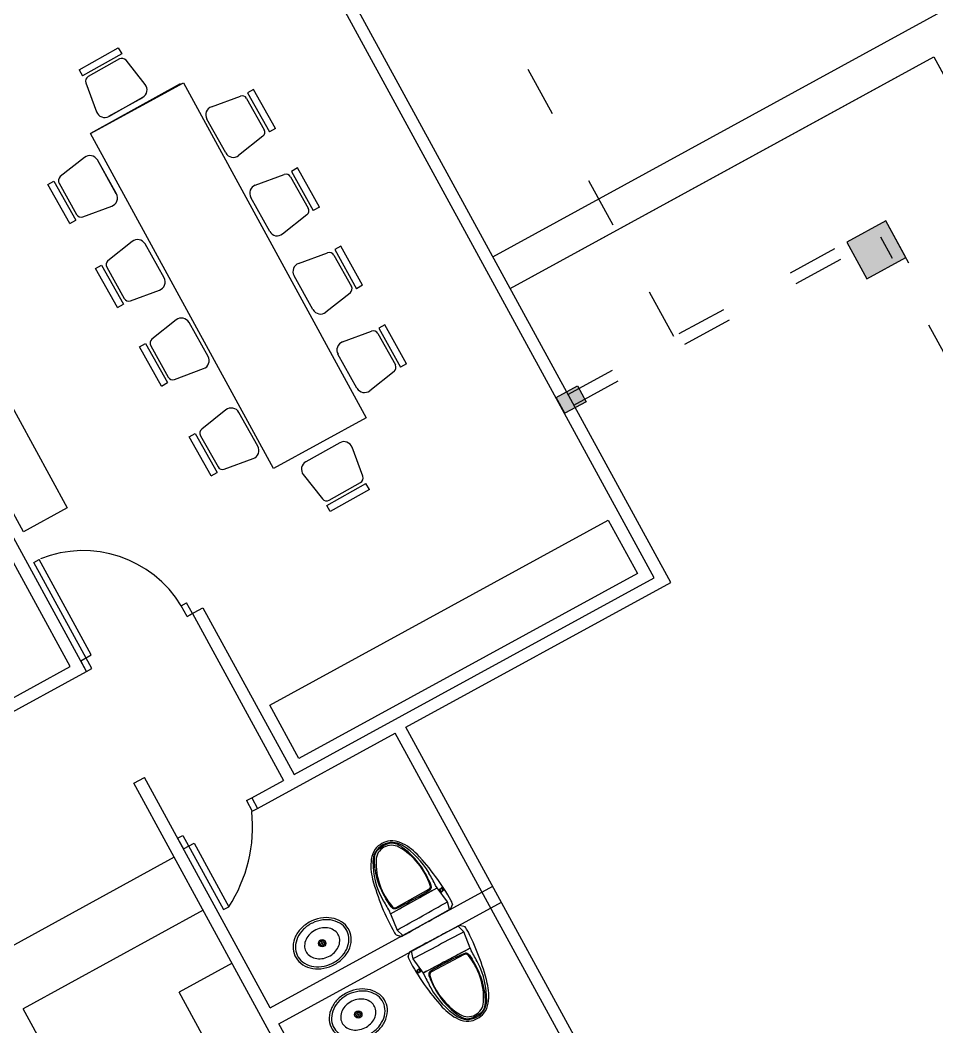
# Model space of a CAD drawing. Header units: millimetres. Extents: x 185 to 501, y 106 to 528.
# Drawn here: x 272.15 to 279.75, y 342.88 to 351.21 of the extents above; entities that cross this region are included whole.
import ezdxf

# ---------------------------------------------------------------- set-up
doc = ezdxf.new("R2010")
doc.units = ezdxf.units.MM
doc.linetypes.add('ACAD_ISO03W100', pattern=[30, 12, -18])
for name, color, linetype in [('aceras', 7, 'Continuous'), ('columnas', 170, 'Continuous'), ('MUEBLES', 33, 'Continuous'), ('puertas', 240, 'Continuous')]:
    doc.layers.add(name, color=color, linetype=linetype)

# ---------------------------------------------------------------- blocks, each defined once
blk = doc.blocks.new('Sink - Oval top')
for p, q in [((-1, 0), (1, 0)), ((0, 1), (0, -1))]:
    blk.add_line(p, q)
at = {"linetype": 'Continuous'}
for points in [[(-12.23, 0.39, 0.117634), (-11.46, -3.36, 0.104469), (-8.88, -6.8, 0.090016), (-5.08, -9.07, 0.08192), (-0.32, -10.02, 0.08192), (4.49, -9.38, 0.090016), (8.42, -7.36, 0.104469), (11.22, -4.09, 0.117634), (12.23, -0.39, 0.117634), (11.46, 3.36, 0.104469), (8.88, 6.8, 0.090016), (5.08, 9.07, 0.08192), (0.32, 10.02, 0.08192), (-4.49, 9.38, 0.090016), (-8.42, 7.36, 0.104469), (-11.22, 4.09, 0.117634)], [(-11.29, 0.16, 0.118622), (-10.52, -3.25, 0.104678), (-8.07, -6.36, 0.089562), (-4.54, -8.37, 0.081185), (-0.13, -9.15, 0.081185), (4.3, -8.49, 0.089562), (7.89, -6.58, 0.104678), (10.42, -3.55, 0.118622), (11.29, -0.16, 0.118622), (10.52, 3.25, 0.104678), (8.07, 6.36, 0.089562), (4.54, 8.37, 0.081185), (0.13, 9.15, 0.081185), (-4.3, 8.49, 0.089562), (-7.89, 6.58, 0.104678), (-10.42, 3.55, 0.118622)], [(-7.42, 0.08, 0.118283), (-6.91, -2.17, 0.104607), (-5.29, -4.21, 0.089718), (-2.97, -5.53, 0.081436), (-0.07, -6.04, 0.081436), (2.84, -5.59, 0.089718), (5.2, -4.33, 0.104607), (6.86, -2.32, 0.118283), (7.42, -0.08, 0.118283), (6.91, 2.17, 0.104607), (5.29, 4.21, 0.089718), (2.97, 5.53, 0.081436), (0.07, 6.04, 0.081436), (-2.84, 5.59, 0.089718), (-5.2, 4.33, 0.104607), (-6.86, 2.32, 0.118283)]]:
    blk.add_lwpolyline(points, format="xyb", close=True, dxfattribs=at)
for radius in [1.5, 1]:
    blk.add_circle((0, 0), radius)

msp = doc.modelspace()

# ---------------------------------------------------------------- hatches: boundary and pattern name
at = {"layer": 'columnas'}
h = msp.add_hatch(color=256, dxfattribs=at)
h.paths.add_polyline_path([(282.3643, 343.9859), (282.0414, 343.8095), (282.2078, 343.5048), (282.5308, 343.6813)])
h.paths.add_polyline_path([(279.323, 349.5528), (279, 349.3764), (279.1664, 349.0717), (279.4894, 349.2481)])
msp.add_hatch(color=256, dxfattribs=at).paths.add_polyline_path([(276.5933, 348.09), (276.7688, 348.1859), (276.8407, 348.0543), (276.6652, 347.9584)])

# ---------------------------------------------------------------- linework, layer by layer
at = {"layer": 'aceras'}
for p, q in [((277.5413, 346.5568), (274.2451, 352.5901)), ((277.4056, 346.5966), (274.1573, 352.5422)), ((276.2108, 348.9921), (278.8435, 350.4304)), ((272.5657, 345.8611), (271.1273, 348.4938)), ((272.7014, 345.8213), (271.2151, 348.5418)), ((274.4218, 344.9665), (277.4056, 346.5966)), ((275.3473, 345.3582), (277.5413, 346.5568)), ((269.6062, 344.2442), (272.5657, 345.8611)), ((269.6541, 344.1565), (272.7014, 345.8213)), ((274.1187, 344.687), (275.2596, 345.3103)), ((276.7698, 342.5459), (275.2596, 345.3103)), ((276.8576, 342.5938), (275.3473, 345.3582)), ((273.0931, 344.8958), (273.1808, 344.9437)), ((275.2506, 340.9467), (273.0931, 344.8958)), ((274.2236, 343.035), (273.1808, 344.9437)), ((274.0708, 344.7747), (274.3341, 344.9186)), ((274.2236, 343.035), (276.0665, 344.0418)), ((274.2955, 342.9034), (276.1384, 343.9102)), ((275.3383, 340.9947), (274.2955, 342.9034))]:
    msp.add_line(p, q, dxfattribs=at)
at = {"layer": 'aceras', "linetype": 'ACAD_ISO03W100'}
for p, q in [((273.557, 346.2888), (273.6667, 346.3487)), ((273.5789, 346.3007), (274.3341, 344.9186)), ((273.6667, 346.3487), (274.4218, 344.9665))]:
    msp.add_line(p, q, dxfattribs=at)
at = {"layer": 'aceras'}
for points in [[(276.067, 349.2553), (279.8405, 351.317), (283.6761, 344.2964)], [(276.2108, 348.9921), (279.7211, 350.9099), (283.2581, 344.4358)], [(278.8435, 350.4304), (279.7211, 350.9099), (280.2005, 350.0323)]]:
    msp.add_lwpolyline(points, dxfattribs=at)
for points, knots in [([(286.3092, 396.8426), (285.8518, 396.6749), (285.3921, 396.4847), (283.9743, 395.8172), (283.016, 395.2517), (281.6787, 394.2177), (281.267, 393.8609), (280.5116, 393.1292), (280.164, 392.7527), (279.1848, 391.5858), (278.64, 390.7788), (277.7209, 389.1733), (277.3466, 388.3732), (276.7191, 386.8034), (276.4672, 386.0325), (276.0527, 384.5283), (275.89, 383.7917), (275.5063, 381.634), (275.3901, 380.2709), (275.2874, 377.7412), (275.301, 376.5709), (275.3391, 374.4084), (275.3658, 373.4148), (275.3638, 371.9873), (275.3552, 371.5044), (275.3148, 370.5646), (275.2828, 370.0969), (275.1935, 369.1733), (275.1363, 368.7189), (274.9197, 367.3465), (274.7147, 366.4816), (274.2363, 365.027), (273.9612, 364.4434), (273.623, 363.8913), (273.5368, 363.7678), (273.3667, 363.5479), (273.2872, 363.4603), (273.1563, 363.3328), (273.0852, 363.2704), (272.8965, 363.1242), (272.7803, 363.0423), (272.3556, 362.775), (271.9677, 362.5692), (270.9927, 362.1334), (270.4043, 361.9058), (269.0643, 361.4319), (268.3133, 361.1867), (266.6849, 360.657), (265.8073, 360.3716), (264.3281, 359.848), (263.7577, 359.6368), (262.6248, 359.1839), (262.0686, 358.9467), (260.9672, 358.4391), (260.4188, 358.168), (258.7854, 357.2965), (257.7116, 356.6378), (255.9005, 355.3281), (255.1463, 354.7176), (253.9747, 353.6408), (253.544, 353.2131), (252.729, 352.3457), (252.3429, 351.9047), (250.8393, 350.0787), (249.886, 348.6586), (248.5531, 346.4071), (248.0962, 345.5641), (247.1928, 343.8033), (246.755, 342.8882), (245.9214, 341.0546), (245.5297, 340.1417), (244.9703, 338.7766), (244.7876, 338.3198), (244.6094, 337.8647)], [10.033261, 10.033261, 10.033261, 10.033261, 10.835563, 10.835563, 12.506733, 12.506733, 13.262556, 13.262556, 14.018379, 14.018379, 15.569042, 15.569042, 17.119706, 17.119706, 18.67037, 18.67037, 20.221034, 20.221034, 23.322362, 23.322362, 26.42369, 26.42369, 29.525018, 29.525018, 31.235354, 31.235354, 32.94569, 32.94569, 34.656027, 34.656027, 38.285993, 38.285993, 41.91596, 41.91596, 43.233357, 43.233357, 44.742352, 44.742352, 45.96899, 45.96899, 47.195628, 47.195628, 49.648903, 49.648903, 52.102179, 52.102179, 54.555454, 54.555454, 57.00873, 57.00873, 58.473031, 58.473031, 59.841351, 59.841351, 61.209671, 61.209671, 63.946311, 63.946311, 65.974769, 65.974769, 67.242169, 67.242169, 68.50957, 68.50957, 72.436581, 72.436581, 74.809675, 74.809675, 77.494204, 77.494204, 80.178734, 80.178734, 81.535383, 81.535383, 81.535383, 81.535383]), ([(286.3436, 396.7487), (286.1707, 396.6853), (285.9976, 396.6187), (284.7483, 396.114), (283.6616, 395.5467), (282.3087, 394.5827), (282.0088, 394.3516), (281.4442, 393.878), (281.1807, 393.6393), (280.6846, 393.1562), (280.4493, 392.9097), (279.7802, 392.1607), (279.3829, 391.6487), (278.3551, 390.1603), (277.8299, 389.1772), (276.9781, 387.2489), (276.6513, 386.3021), (276.1338, 384.4655), (275.9422, 383.5699), (275.6579, 381.8309), (275.5656, 380.9903), (275.4057, 378.829), (275.3958, 377.572), (275.4184, 375.2498), (275.4508, 374.1835), (275.4668, 372.6487), (275.466, 372.1245), (275.4453, 371.2318), (275.4295, 370.8557), (275.3816, 370.0983), (275.3497, 369.7214), (275.2293, 368.608), (275.1159, 367.8884), (274.8098, 366.4656), (274.6073, 365.7792), (274.1663, 364.6343), (273.9282, 364.1786), (273.6315, 363.7278), (273.5518, 363.6205), (273.4262, 363.4672), (273.3771, 363.4125), (273.2945, 363.3271), (273.261, 363.2948), (273.1778, 363.22), (273.1303, 363.1797), (272.9658, 363.0501), (272.8269, 362.9518), (272.2863, 362.6174), (271.7605, 362.3515), (270.4137, 361.7962), (269.5964, 361.5071), (267.7457, 360.8931), (266.7129, 360.5677), (265.0106, 359.9864), (264.3968, 359.7687), (263.1697, 359.2995), (262.5541, 359.048), (261.3346, 358.5047), (260.7274, 358.2124), (258.9196, 357.2655), (257.7322, 356.5405), (255.9915, 355.2635), (255.4076, 354.7955), (254.4836, 353.9793), (254.1339, 353.6509), (253.4665, 352.987), (253.1463, 352.6495), (252.2236, 351.6251), (251.659, 350.9264), (249.8273, 348.4564), (248.7797, 346.6568), (247.4149, 344.0257), (246.9906, 343.1501), (246.1816, 341.3953), (245.8006, 340.5212), (245.1836, 339.0397), (244.9379, 338.4297), (244.7003, 337.8226)], [10.033261, 10.033261, 10.033261, 10.033261, 10.33827, 10.33827, 12.231074, 12.231074, 12.778099, 12.778099, 13.280229, 13.280229, 13.782359, 13.782359, 14.786619, 14.786619, 16.683705, 16.683705, 18.580792, 18.580792, 20.477879, 20.477879, 22.374966, 22.374966, 25.563352, 25.563352, 28.751738, 28.751738, 30.527989, 30.527989, 31.906589, 31.906589, 33.28519, 33.28519, 36.04239, 36.04239, 39.180498, 39.180498, 42.318605, 42.318605, 43.552459, 43.552459, 44.433124, 44.433124, 45.150922, 45.150922, 45.868719, 45.868719, 47.304315, 47.304315, 50.333615, 50.333615, 53.362916, 53.362916, 56.392217, 56.392217, 58.005405, 58.005405, 59.522146, 59.522146, 61.038887, 61.038887, 64.072368, 64.072368, 65.650369, 65.650369, 66.642276, 66.642276, 67.634182, 67.634182, 69.617996, 69.617996, 74.589438, 74.589438, 77.159454, 77.159454, 79.72947, 79.72947, 81.541021, 81.541021, 81.541021, 81.541021]), ([(283.3635, 383.0045), (283.2533, 382.5725), (283.1621, 382.1413), (282.9364, 380.8487), (282.8499, 379.9884), (282.7089, 377.4021), (282.7728, 375.6707), (282.8192, 372.8689), (282.8245, 371.8223), (282.6411, 367.4333), (282.0221, 363.928), (280.1894, 360.2901), (279.697, 359.5157), (278.6676, 358.274), (278.157, 357.7799), (277.0338, 356.9011), (276.4236, 356.5137), (274.4812, 355.4652), (273.0375, 354.9184), (270.3667, 354.0117), (269.1598, 353.6367), (266.8302, 352.8408), (265.707, 352.4204), (263.5644, 351.433), (262.5417, 350.8716), (260.7145, 349.6466), (259.8988, 348.996), (258.402, 347.5472), (257.7192, 346.7527), (255.8306, 344.2247), (254.7846, 342.3466), (251.8081, 336.2626), (250.3221, 331.947), (248.4563, 326.4538), (248.0706, 325.3023), (247.4321, 323.2532), (247.1705, 322.3582), (246.6889, 320.5584), (246.4659, 319.6543), (246.2355, 318.6885), (246.2212, 318.628), (246.2068, 318.5676)], [18.9703, 18.9703, 18.9703, 18.9703, 20.279147, 20.279147, 22.89684, 22.89684, 28.132227, 28.132227, 31.195449, 31.195449, 40.755006, 40.755006, 43.61348, 43.61348, 45.909207, 45.909207, 48.204933, 48.204933, 52.796386, 52.796386, 56.401982, 56.401982, 59.841435, 59.841435, 63.280888, 63.280888, 66.408552, 66.408552, 69.536216, 69.536216, 75.791544, 75.791544, 89.560947, 89.560947, 93.197225, 93.197225, 95.986499, 95.986499, 98.775772, 98.775772, 98.962067, 98.962067, 98.962067, 98.962067]), ([(283.5089, 382.9674), (282.4962, 378.9986), (283.7765, 370.6746), (280.3953, 355.6164), (267.4746, 353.6592), (258.4792, 348.4019), (253.1013, 339.4563), (249.9212, 330.3395), (247.438, 322.968), (246.6475, 319.7741), (246.3527, 318.5329)], [18.9703, 18.9703, 18.9703, 18.9703, 31.107742, 44.730223, 58.844332, 65.980372, 75.668236, 89.091585, 95.135787, 98.962067, 98.962067, 98.962067, 98.962067])]:
    msp.add_open_spline(points, degree=3, knots=knots, dxfattribs=at)
at = {"layer": 'columnas', "color": 32, "linetype": 'ACAD_ISO03W100', "ltscale": 0.035}
msp.add_line((277.5678, 348.5939), (274.6432, 353.9471), dxfattribs=at)
at = {"layer": 'columnas', "color": 0, "linetype": 'ACAD_ISO03W100', "ltscale": 0.035}
for p, q in [((276.6902, 348.1145), (279.323, 349.5528)), ((282.5353, 343.6731), (279.323, 349.5528)), ((276.7382, 348.0267), (279.2831, 349.4171)), ((282.3995, 343.7129), (279.2831, 349.4171))]:
    msp.add_line(p, q, dxfattribs=at)
at = {"layer": 'columnas'}
for points in [[(279.323, 349.5528), (279, 349.3764), (279.1664, 349.0717), (279.4894, 349.2481)], [(276.5933, 348.09), (276.7688, 348.1859), (276.8407, 348.0543), (276.6652, 347.9584)]]:
    msp.add_lwpolyline(points, close=True, dxfattribs=at)
at = {"layer": 'MUEBLES'}
for p, q in [((272.6412, 350.8036), (272.965, 350.9857)), ((272.965, 350.9857), (272.993, 350.9359)), ((272.993, 350.9359), (272.6692, 350.7538)), ((272.9746, 350.8927), (272.7156, 350.7471)), ((272.6412, 350.8036), (272.6692, 350.7538)), ((273.1883, 350.6816), (273.0292, 350.882)), ((272.6964, 350.6949), (272.7849, 350.4549)), ((273.4782, 350.6878), (272.7356, 350.2742)), ((274.085, 350.6401), (274.0351, 350.6122)), ((274.2663, 350.3158), (274.085, 350.6401)), ((272.8868, 350.4176), (273.1675, 350.5746)), ((272.887, 350.4173), (273.1673, 350.5749)), ((273.7359, 350.4972), (273.9762, 350.5851)), ((274.0283, 350.5658), (274.1733, 350.3065)), ((274.0351, 350.6122), (274.2164, 350.2879)), ((273.855, 350.1145), (273.6981, 350.3953)), ((274.2663, 350.3158), (274.2164, 350.2879)), ((274.1624, 350.2519), (273.9617, 350.0933)), ((272.6848, 350.0772), (272.4845, 349.9181)), ((272.6848, 350.0772), (272.4845, 349.9181)), ((272.9492, 349.7759), (272.7915, 350.0563)), ((272.9492, 349.7759), (272.7915, 350.0563)), ((272.9485, 349.7755), (272.7915, 350.0563)), ((272.9488, 349.7757), (272.7919, 350.0565)), ((274.4493, 349.9899), (274.3994, 349.962)), ((274.6305, 349.6656), (274.4493, 349.9899)), ((274.1002, 349.847), (274.3405, 349.9349)), ((274.3926, 349.9156), (274.5375, 349.6563)), ((274.3994, 349.962), (274.5806, 349.6378)), ((272.3808, 349.8539), (272.4306, 349.8819)), ((272.5628, 349.5301), (272.3808, 349.8539)), ((272.5628, 349.5301), (272.3808, 349.8539)), ((272.4306, 349.8819), (272.6127, 349.5581)), ((272.4306, 349.8819), (272.6127, 349.5581)), ((272.4738, 349.8635), (272.6193, 349.6046)), ((272.4738, 349.8635), (272.6193, 349.6046)), ((274.2193, 349.4643), (274.0623, 349.7451)), ((272.6715, 349.5853), (272.9116, 349.6738)), ((272.6715, 349.5853), (272.9116, 349.6738)), ((274.6305, 349.6656), (274.5806, 349.6378)), ((272.5628, 349.5301), (272.6127, 349.5581)), ((272.5628, 349.5301), (272.6127, 349.5581)), ((274.5267, 349.6017), (274.3259, 349.4431)), ((273.0799, 349.3814), (272.8795, 349.2222)), ((273.3443, 349.08), (273.1866, 349.3604)), ((273.3439, 349.0798), (273.187, 349.3606)), ((274.8078, 349.3424), (274.7579, 349.3146)), ((274.7579, 349.3146), (274.9392, 348.9903)), ((274.9891, 349.0182), (274.8078, 349.3424)), ((274.4587, 349.1996), (274.699, 349.2875)), ((274.7511, 349.2681), (274.8961, 349.0088)), ((272.7759, 349.1581), (272.8257, 349.1861)), ((272.9579, 348.8343), (272.7759, 349.1581)), ((272.8257, 349.1861), (273.0077, 348.8623)), ((272.8688, 349.1677), (273.0144, 348.9087)), ((274.5778, 348.8168), (274.4209, 349.0976)), ((273.0666, 348.8895), (273.3067, 348.978)), ((274.9891, 349.0182), (274.9392, 348.9903)), ((274.8852, 348.9543), (274.6845, 348.7957)), ((272.9579, 348.8343), (273.0077, 348.8623)), ((273.4445, 348.7314), (273.2441, 348.5722)), ((273.7089, 348.43), (273.5512, 348.7104)), ((273.7082, 348.4296), (273.5512, 348.7104)), ((274.823, 348.5494), (275.0633, 348.6373)), ((275.1721, 348.6922), (275.1222, 348.6644)), ((275.1222, 348.6644), (275.3034, 348.3401)), ((275.3533, 348.368), (275.1721, 348.6922)), ((275.1154, 348.6179), (275.2603, 348.3586)), ((273.1405, 348.5081), (273.1903, 348.5361)), ((273.3225, 348.1843), (273.1405, 348.5081)), ((273.1903, 348.5361), (273.3723, 348.2123)), ((273.2334, 348.5177), (273.379, 348.2587)), ((274.9421, 348.1667), (274.7851, 348.4474)), ((273.4312, 348.2395), (273.6713, 348.328)), ((275.2495, 348.3041), (275.0487, 348.1455)), ((275.3533, 348.368), (275.3034, 348.3401)), ((273.3225, 348.1843), (273.3723, 348.2123)), ((273.8568, 347.9867), (273.6564, 347.8276)), ((274.1211, 347.6854), (273.9635, 347.9658)), ((274.1207, 347.6852), (273.9638, 347.966)), ((273.5527, 347.7634), (273.6025, 347.7914)), ((273.7347, 347.4396), (273.5527, 347.7634)), ((273.6025, 347.7914), (273.7846, 347.4676)), ((273.6457, 347.773), (273.7912, 347.5141)), ((274.7993, 347.7143), (274.5186, 347.5573)), ((274.7991, 347.7146), (274.5187, 347.557)), ((274.9897, 347.437), (274.9012, 347.6771)), ((273.8434, 347.4949), (274.0835, 347.5834)), ((273.7347, 347.4396), (273.7846, 347.4676)), ((274.4978, 347.4503), (274.6569, 347.2499)), ((274.7115, 347.2392), (274.9705, 347.3848)), ((274.6931, 347.1961), (275.0169, 347.3781)), ((275.0449, 347.3283), (274.7211, 347.1462)), ((275.0449, 347.3283), (275.0169, 347.3781)), ((274.7211, 347.1462), (274.6931, 347.1961)), ((273.4287, 344.2815), (271.4103, 343.1788)), ((275.606, 344.0296, -0.0429), (275.5942, 344.0486, -0.2193)), ((275.2211, 343.8144, -0.0429), (275.606, 344.0296, -0.0429)), ((275.2676, 343.8665, -0.1878), (275.5373, 344.0173, -0.1878)), ((275.5431, 344.0111, -0.2068), (275.5373, 344.0173, -0.1878)), ((275.549, 344.047, -0.1878), (275.5581, 344.0415, -0.2084)), ((275.606, 344.0296, -0.0114), (275.606, 344.0296, -0.0429)), ((275.6928, 343.9132, -0.0051), (275.606, 344.0296, -0.0114)), ((275.4136, 343.922), (275.4136, 343.922, -0.0429)), ((275.6928, 343.9132, -0.0051), (275.6928, 343.9132, -0.0429)), ((275.7075, 343.8482, -0.0114), (275.6928, 343.9132, -0.0051)), ((275.7326, 343.8942, -0.2634), (275.7185, 343.8543, -0.0429)), ((273.6684, 343.8427), (272.1765, 343.0276)), ((275.2211, 343.8144, -0.0429), (275.2112, 343.8344, -0.2193)), ((275.2211, 343.8144, -0.0114), (275.2211, 343.8144, -0.0429)), ((275.2211, 343.8144, -0.0114), (275.2749, 343.6795, -0.0051)), ((275.2361, 343.872, -0.1878), (275.2361, 343.8614, -0.2084)), ((275.261, 343.8553, -0.2069), (275.2676, 343.8665, -0.1878)), ((275.3116, 343.6268, -0.0429), (275.7185, 343.8543, -0.0429)), ((275.7185, 343.8543, -0.0429), (275.7075, 343.8482, -0.0114)), ((275.7929, 343.7182, -0.0429), (275.3811, 343.4996, -0.0429)), ((275.515, 343.7406, -0.0429), (275.515, 343.7406)), ((275.7817, 343.7123, -0.0114), (275.7929, 343.7182, -0.0429)), ((275.8381, 343.7046, -0.2744), (275.7929, 343.7182, -0.0429)), ((275.266, 343.6394, -0.2744), (275.3116, 343.6268, -0.0429)), ((275.2749, 343.6795, -0.0051), (275.2749, 343.6795, -0.0429)), ((275.2749, 343.6795, -0.0051), (275.3226, 343.6329, -0.0114)), ((275.3226, 343.6329, -0.0114), (275.3116, 343.6268, -0.0429)), ((275.8284, 343.6647, -0.0051), (275.7817, 343.7123, -0.0114)), ((275.8284, 343.6647, -0.0051), (275.8284, 343.6647, -0.0429)), ((275.8792, 343.5287, -0.0114), (275.8284, 343.6647, -0.0051)), ((275.587, 343.6089, -0.0429), (275.587, 343.6089)), ((275.3661, 343.4601, -0.2634), (275.3811, 343.4996, -0.0429)), ((275.3811, 343.4996, -0.0429), (275.3922, 343.5055, -0.0114)), ((275.3922, 343.5055, -0.0114), (275.4055, 343.4402, -0.0051)), ((275.8792, 343.5287, -0.0429), (275.4897, 343.3219, -0.0429)), ((275.8316, 343.4776, -0.1878), (275.5586, 343.3327, -0.1878)), ((275.8384, 343.4886, -0.2069), (275.8316, 343.4776, -0.1878)), ((275.8629, 343.4714, -0.1878), (275.8632, 343.482, -0.2084)), ((275.8792, 343.5287, -0.0429), (275.8887, 343.5085, -0.2193)), ((275.8792, 343.5287, -0.0114), (275.8792, 343.5287, -0.0429)), ((273.9081, 343.4039), (273.4693, 343.1642)), ((275.4055, 343.4402, -0.0051), (275.4055, 343.4402, -0.0429)), ((275.4055, 343.4402, -0.0051), (275.4897, 343.3219, -0.0114)), ((275.6844, 343.4253), (275.6844, 343.4253, -0.0429)), ((275.4897, 343.3219, -0.0429), (275.5011, 343.3027, -0.2193)), ((275.4897, 343.3219, -0.0114), (275.4897, 343.3219, -0.0429)), ((275.5463, 343.3033, -0.1878), (275.5373, 343.309, -0.2084)), ((275.5529, 343.3391, -0.2068), (275.5586, 343.3327, -0.1878)), ((273.9967, 342.1989), (273.4693, 343.1642)), ((273.1834, 341.1847), (272.1765, 343.0276))]:
    msp.add_line(p, q, dxfattribs=at)
at = {"layer": 'MUEBLES', "extrusion": (0.771609, 0.627615, 0.103534)}
for p, q in [((275.627, 344.0182, -0.084), (275.625, 344.017, -0.0621)), ((275.6254, 344.0162, -0.0598), (275.6409, 344.0271, -0.0592)), ((275.6267, 344.0144, -0.0589), (275.6406, 343.9973, -0.0586)), ((275.6277, 344.0176, -0.0862), (275.6431, 344.0284, -0.0829)), ((275.6431, 343.9988, -0.0868), (275.6292, 344.016, -0.0871)), ((275.6425, 344.0288, -0.0812), (275.6406, 344.0277, -0.0609)), ((275.6419, 344.0257, -0.0585), (275.6548, 344.0098, -0.0582)), ((275.6421, 343.9956, -0.0595), (275.6559, 344.0086, -0.0589)), ((275.6429, 343.995, -0.0617), (275.6448, 343.9962, -0.0836)), ((275.6571, 344.0112, -0.0833), (275.6442, 344.0271, -0.0836)), ((275.6444, 343.9971, -0.0858), (275.6581, 344.0099, -0.0826)), ((275.6565, 344.0081, -0.0605), (275.6583, 344.0093, -0.0809))]:
    msp.add_line(p, q, dxfattribs=at)
at = {"layer": 'MUEBLES', "extrusion": (-0.785197, -0.61053, 0.103534)}
for p, q in [((275.4397, 343.3445, -0.0605), (275.4378, 343.3434, -0.0809)), ((275.452, 343.3553, -0.0858), (275.4381, 343.3428, -0.0826)), ((275.439, 343.3414, -0.0833), (275.4516, 343.3253, -0.0836)), ((275.4544, 343.3567, -0.0595), (275.4402, 343.3441, -0.0589)), ((275.4539, 343.3266, -0.0585), (275.4413, 343.3428, -0.0582)), ((275.4536, 343.3573, -0.0617), (275.4516, 343.3562, -0.0836)), ((275.4682, 343.3344, -0.0862), (275.4527, 343.324, -0.0829)), ((275.4532, 343.3235, -0.0812), (275.4551, 343.3246, -0.0609)), ((275.4533, 343.3535, -0.0868), (275.4668, 343.3361, -0.0871)), ((275.4706, 343.3358, -0.0598), (275.4548, 343.3252, -0.0592)), ((275.4693, 343.3376, -0.0589), (275.4558, 343.355, -0.0586)), ((275.469, 343.3338, -0.084), (275.471, 343.3349, -0.0621))]:
    msp.add_line(p, q, dxfattribs=at)
at = {"layer": 'MUEBLES'}
for points in [[(272.7356, 350.2742), (273.5043, 350.6941), (275.0192, 347.9212), (274.2505, 347.5013)], [(271.3642, 348.4679), (271.7273, 348.6663), (272.5424, 347.1742), (272.1794, 346.9759)], [(274.2197, 345.5423), (277.0232, 347.074), (277.2655, 346.6306), (274.462, 345.0989)]]:
    msp.add_lwpolyline(points, close=True, dxfattribs=at)
for points in [[(275.4086, 343.9309, -0.2067), (275.4535, 343.9562, -0.2067), (275.4879, 343.9762, -0.2067), (275.5134, 343.9914, -0.2067), (275.5313, 344.0028, -0.2067), (275.5431, 344.0111, -0.2068), (275.5502, 344.017, -0.2069), (275.5541, 344.0214, -0.207), (275.5562, 344.0249, -0.2072), (275.5562, 344.0249, -0.2072), (275.5576, 344.0283, -0.2074), (275.5584, 344.032, -0.2077), (275.5587, 344.0363, -0.208), (275.5581, 344.0415, -0.2084), (275.5566, 344.048, -0.2089), (275.5539, 344.0561, -0.2095), (275.5501, 344.0661, -0.2101), (275.5449, 344.0784, -0.2109), (275.5449, 344.0784, -0.2109), (275.5382, 344.0931, -0.2117), (275.53, 344.11, -0.2126), (275.5205, 344.1287, -0.2135), (275.5095, 344.1487, -0.2143), (275.4973, 344.1696, -0.2151), (275.4838, 344.191, -0.2158), (275.4692, 344.2126, -0.2163), (275.4534, 344.2338, -0.2166), (275.4534, 344.2338, -0.2166), (275.4365, 344.2543, -0.2167), (275.4189, 344.2739, -0.2166), (275.4009, 344.2925, -0.2163), (275.3829, 344.3098, -0.2158), (275.3652, 344.3258, -0.2152), (275.3481, 344.3402, -0.2145), (275.3321, 344.3529, -0.2137), (275.3174, 344.3637, -0.213), (275.3174, 344.3637, -0.213), (275.3043, 344.3726, -0.2122), (275.2928, 344.3796, -0.2114), (275.2828, 344.3851, -0.2107), (275.274, 344.3892, -0.2099), (275.2665, 344.3922, -0.2093), (275.2601, 344.3944, -0.2087), (275.2545, 344.3959, -0.2082), (275.2498, 344.3969, -0.2077), (275.2498, 344.3969, -0.2077), (275.2458, 344.3978, -0.2074), (275.2423, 344.3984, -0.2071), (275.2392, 344.3989, -0.2069), (275.2363, 344.3992, -0.2068), (275.2335, 344.3993, -0.2067), (275.2306, 344.3993, -0.2067), (275.2274, 344.3991, -0.2067), (275.2238, 344.3987, -0.2067), (275.2238, 344.3987, -0.2067), (275.2196, 344.3982, -0.2067), (275.2147, 344.3974, -0.2067), (275.2089, 344.396, -0.2067), (275.202, 344.394, -0.2067), (275.1938, 344.3912, -0.2067), (275.1842, 344.3872, -0.2067), (275.1729, 344.3821, -0.2067), (275.1599, 344.3756, -0.2067)], [(275.4086, 343.9309, -0.2067), (275.3635, 343.9059, -0.2067), (275.3285, 343.887, -0.2067), (275.3021, 343.8733, -0.2067), (275.2831, 343.864, -0.2067), (275.2698, 343.8583, -0.2068), (275.261, 343.8553, -0.2069), (275.2553, 343.8543, -0.207), (275.2512, 343.8544, -0.2072), (275.2512, 343.8544, -0.2072), (275.2476, 343.855, -0.2074), (275.244, 343.8561, -0.2077), (275.2402, 343.8582, -0.208), (275.2361, 343.8614, -0.2084), (275.2313, 343.8661, -0.2089), (275.2258, 343.8726, -0.2095), (275.2193, 343.8811, -0.2101), (275.2116, 343.892, -0.2109), (275.2116, 343.892, -0.2109), (275.2025, 343.9054, -0.2117), (275.1924, 343.9212, -0.2126), (275.1815, 343.9391, -0.2135), (275.1702, 343.9589, -0.2143), (275.1588, 343.9803, -0.2151), (275.1476, 344.003, -0.2158), (275.1369, 344.0267, -0.2163), (275.1271, 344.0513, -0.2166), (275.1271, 344.0513, -0.2166), (275.1184, 344.0764, -0.2167), (275.1109, 344.1017, -0.2166), (275.1045, 344.1267, -0.2163), (275.0992, 344.1511, -0.2158), (275.0949, 344.1746, -0.2152), (275.0915, 344.1967, -0.2145), (275.0891, 344.217, -0.2137), (275.0876, 344.2352, -0.213), (275.0876, 344.2352, -0.213), (275.0869, 344.251, -0.2122), (275.0869, 344.2644, -0.2114), (275.0875, 344.2759, -0.2107), (275.0885, 344.2855, -0.2099), (275.0899, 344.2935, -0.2093), (275.0914, 344.3001, -0.2087), (275.0931, 344.3056, -0.2082), (275.0946, 344.3101, -0.2077), (275.0946, 344.3101, -0.2077), (275.096, 344.314, -0.2074), (275.0973, 344.3173, -0.2071), (275.0985, 344.3202, -0.2069), (275.0998, 344.3228, -0.2068), (275.1011, 344.3253, -0.2067), (275.1027, 344.3277, -0.2067), (275.1045, 344.3304, -0.2067), (275.1067, 344.3332, -0.2067), (275.1067, 344.3332, -0.2067), (275.1093, 344.3365, -0.2067), (275.1126, 344.3403, -0.2067), (275.1168, 344.3445, -0.2067), (275.1221, 344.3494, -0.2067), (275.1289, 344.3548, -0.2067), (275.1372, 344.361, -0.2067), (275.1475, 344.3679, -0.2067), (275.1599, 344.3756, -0.2067)], [(275.6892, 343.4163, -0.2067), (275.7348, 343.4403, -0.2067), (275.7703, 343.4584, -0.2067), (275.7969, 343.4716, -0.2067), (275.8162, 343.4805, -0.2067), (275.8295, 343.4859, -0.2068), (275.8384, 343.4886, -0.2069), (275.8441, 343.4895, -0.207), (275.8482, 343.4893, -0.2072), (275.8482, 343.4893, -0.2072), (275.8518, 343.4887, -0.2074), (275.8554, 343.4874, -0.2077), (275.8591, 343.4853, -0.208), (275.8632, 343.482, -0.2084), (275.8679, 343.4771, -0.2089), (275.8732, 343.4706, -0.2095), (275.8796, 343.4619, -0.2101), (275.8871, 343.4509, -0.2109), (275.8871, 343.4509, -0.2109), (275.8958, 343.4373, -0.2117), (275.9056, 343.4212, -0.2126), (275.9161, 343.4031, -0.2135), (275.9269, 343.3831, -0.2143), (275.9379, 343.3615, -0.2151), (275.9486, 343.3385, -0.2158), (275.9587, 343.3145, -0.2163), (275.968, 343.2898, -0.2166), (275.968, 343.2898, -0.2166), (275.9761, 343.2645, -0.2167), (275.9831, 343.2391, -0.2166), (275.9889, 343.2139, -0.2163), (275.9937, 343.1893, -0.2158), (275.9975, 343.1658, -0.2152), (276.0004, 343.1436, -0.2145), (276.0023, 343.1233, -0.2137), (276.0035, 343.105, -0.213), (276.0035, 343.105, -0.213), (276.0038, 343.0893, -0.2122), (276.0035, 343.0758, -0.2114), (276.0027, 343.0644, -0.2107), (276.0014, 343.0548, -0.2099), (275.9999, 343.0468, -0.2093), (275.9982, 343.0402, -0.2087), (275.9964, 343.0348, -0.2082), (275.9948, 343.0303, -0.2077), (275.9948, 343.0303, -0.2077), (275.9933, 343.0265, -0.2074), (275.992, 343.0232, -0.2071), (275.9907, 343.0203, -0.2069), (275.9894, 343.0177, -0.2068), (275.9879, 343.0153, -0.2067), (275.9863, 343.0128, -0.2067), (275.9844, 343.0103, -0.2067), (275.9822, 343.0074, -0.2067), (275.9822, 343.0074, -0.2067), (275.9795, 343.0042, -0.2067), (275.9761, 343.0005, -0.2067), (275.9719, 342.9964, -0.2067), (275.9664, 342.9916, -0.2067), (275.9596, 342.9863, -0.2067), (275.9511, 342.9803, -0.2067), (275.9407, 342.9737, -0.2067), (275.9281, 342.9662, -0.2067)], [(275.6892, 343.4163, -0.2067), (275.6438, 343.392, -0.2067), (275.6089, 343.3728, -0.2067), (275.5831, 343.3581, -0.2067), (275.5649, 343.3471, -0.2067), (275.5529, 343.3391, -0.2068), (275.5457, 343.3333, -0.2069), (275.5417, 343.329, -0.207), (275.5396, 343.3255, -0.2072), (275.5396, 343.3255, -0.2072), (275.5381, 343.3222, -0.2074), (275.5372, 343.3185, -0.2077), (275.5369, 343.3142, -0.208), (275.5373, 343.309, -0.2084), (275.5387, 343.3024, -0.2089), (275.5411, 343.2943, -0.2095), (275.5448, 343.2842, -0.2101), (275.5497, 343.2718, -0.2109), (275.5497, 343.2718, -0.2109), (275.5561, 343.2569, -0.2117), (275.5639, 343.2399, -0.2126), (275.573, 343.221, -0.2135), (275.5835, 343.2008, -0.2143), (275.5953, 343.1796, -0.2151), (275.6083, 343.1579, -0.2158), (275.6225, 343.136, -0.2163), (275.6378, 343.1145, -0.2166), (275.6378, 343.1145, -0.2166), (275.6542, 343.0936, -0.2167), (275.6714, 343.0736, -0.2166), (275.6889, 343.0546, -0.2163), (275.7066, 343.0369, -0.2158), (275.7239, 343.0206, -0.2152), (275.7407, 343.0058, -0.2145), (275.7564, 342.9927, -0.2137), (275.7709, 342.9816, -0.213), (275.7709, 342.9816, -0.213), (275.7838, 342.9724, -0.2122), (275.7951, 342.9651, -0.2114), (275.805, 342.9594, -0.2107), (275.8137, 342.9551, -0.2099), (275.8211, 342.9519, -0.2093), (275.8275, 342.9497, -0.2087), (275.833, 342.9481, -0.2082), (275.8377, 342.9469, -0.2077), (275.8377, 342.9469, -0.2077), (275.8417, 342.946, -0.2074), (275.8452, 342.9452, -0.2071), (275.8483, 342.9447, -0.2069), (275.8511, 342.9444, -0.2068), (275.854, 342.9442, -0.2067), (275.8569, 342.9441, -0.2067), (275.8601, 342.9443, -0.2067), (275.8637, 342.9445, -0.2067), (275.8637, 342.9445, -0.2067), (275.8679, 342.9449, -0.2067), (275.8728, 342.9457, -0.2067), (275.8786, 342.9469, -0.2067), (275.8856, 342.9488, -0.2067), (275.8939, 342.9514, -0.2067), (275.9036, 342.9551, -0.2067), (275.9149, 342.96, -0.2067), (275.9281, 342.9662, -0.2067)]]:
    msp.add_polyline3d(points, dxfattribs=at)
for centre, radius, start, end in [((272.9956, 350.8553), 0.0429, 38.45421, 119.34398), ((272.7366, 350.7098), 0.0429, 119.34398, 200.23375), ((273.1323, 350.6372), 0.0714, 299.34398, 38.45421), ((273.9909, 350.5449), 0.0429, 29.204, 110.09377), ((273.7604, 350.4301), 0.0714, 110.09377, 209.204), ((272.8519, 350.4796), 0.0714, 200.23375, 299.34398), ((274.1359, 350.2856), 0.0429, 308.31423, 29.204), ((272.7293, 350.0213), 0.0714, 29.34398, 128.45421), ((272.7293, 350.0213), 0.0714, 29.34398, 128.45421), ((273.9174, 350.1493), 0.0714, 209.204, 308.31423), ((272.5111, 349.8845), 0.0429, 128.45421, 209.34398), ((272.5111, 349.8845), 0.0429, 128.45421, 209.34398), ((274.3552, 349.8947), 0.0429, 29.204, 110.09377), ((274.1247, 349.7799), 0.0714, 110.09377, 209.204), ((272.8869, 349.7409), 0.0714, 290.23375, 29.34398), ((272.8869, 349.7409), 0.0714, 290.23375, 29.34398), ((274.5001, 349.6354), 0.0429, 308.31423, 29.204), ((272.6567, 349.6256), 0.0429, 209.34398, 290.23375), ((272.6567, 349.6256), 0.0429, 209.34398, 290.23375), ((273.1243, 349.3254), 0.0714, 29.34398, 128.45421), ((274.2816, 349.4992), 0.0714, 209.204, 308.31423), ((272.9062, 349.1887), 0.0429, 128.45421, 209.34398), ((274.7137, 349.2472), 0.0429, 29.204, 110.09377), ((274.4832, 349.1325), 0.0714, 110.09377, 209.204), ((273.282, 349.045), 0.0714, 290.23375, 29.34398), ((274.8587, 348.9879), 0.0429, 308.31423, 29.204), ((273.0518, 348.9297), 0.0429, 209.34398, 290.23375), ((274.6402, 348.8517), 0.0714, 209.204, 308.31423), ((273.489, 348.6754), 0.0714, 29.34398, 128.45421), ((275.078, 348.597), 0.0429, 29.204, 110.09377), ((273.2708, 348.5387), 0.0429, 128.45421, 209.34398), ((274.8475, 348.4823), 0.0714, 110.09377, 209.204), ((273.6466, 348.395), 0.0714, 290.23375, 29.34398), ((275.2229, 348.3377), 0.0429, 308.31423, 29.204), ((273.4164, 348.2797), 0.0429, 209.34398, 290.23375), ((275.0044, 348.2015), 0.0714, 209.204, 308.31423), ((273.9012, 347.9308), 0.0714, 29.34398, 128.45421), ((273.683, 347.794), 0.0429, 128.45421, 209.34398), ((274.8341, 347.6523), 0.0714, 20.23375, 119.34398), ((274.0588, 347.6504), 0.0714, 290.23375, 29.34398), ((274.5538, 347.4947), 0.0714, 119.34398, 218.45421), ((273.8286, 347.5351), 0.0429, 209.34398, 290.23375), ((274.9495, 347.4221), 0.0429, 299.34398, 20.23375), ((274.6905, 347.2766), 0.0429, 218.45421, 299.34398), ((275.209, 344.2664, -0.2634), 0.1418, 115.00314, 144.23096), ((275.2359, 344.2418, -0.2193), 0.1634, 119.59725, 149.67335), ((275.2272, 344.2765, -0.2634), 0.1418, 94.2039, 123.43172), ((275.2341, 344.2408, -0.2193), 0.1634, 88.76151, 118.8376), ((275.2288, 344.2568, -0.1878), 0.1248, 60.43598, 120.14602), ((275.2302, 344.2356, -0.2634), 0.1828, 66.08782, 94.2039), ((275.2343, 344.2502, -0.2193), 0.1539, 58.33367, 88.76151), ((275.133, 344.0164, -0.2634), 0.4227, 43.30909, 66.08782), ((275.2423, 344.2424, -0.2634), 0.1828, 144.23096, 172.34703), ((275.2278, 344.2466, -0.2193), 0.1539, 149.67335, 180.10118), ((275.225, 344.2547, -0.1878), 0.1248, 118.28883, 177.99887), ((275.0124, 343.8753, -0.1878), 0.5634, 17.74357, 60.43598), ((274.9717, 343.8245, -0.2193), 0.6542, 29.85803, 58.33367), ((274.0194, 342.9666, -0.2634), 1.9531, 29.21743, 43.30909), ((275.48, 344.2104, -0.2634), 0.4227, 172.34703, 195.12576), ((275.728, 344.2475, -0.2193), 0.6542, 180.10118, 208.57682), ((275.6633, 344.2394, -0.1878), 0.5634, 177.99887, 220.69129), ((273.3682, 342.904, -0.2193), 2.503, 27.21172, 29.85803), ((276.9574, 344.6098, -0.2634), 1.9531, 195.12576, 209.21743), ((275.525, 344.0393, -0.1878), 0.0252, 299.21743, 17.74357), ((277.3516, 345.1319, -0.2193), 2.503, 208.57682, 211.22313), ((275.6602, 343.8843, -0.2634), 0.073, 7.79335, 29.21743), ((275.2552, 343.8885, -0.1878), 0.0252, 220.69129, 299.21743), ((275.3166, 343.6921, -0.2634), 0.073, 209.21743, 226.22435), ((275.7865, 343.653, -0.2634), 0.073, 27.95987, 44.96679), ((274.1259, 342.7716, -0.2634), 1.9531, 13.86821, 27.95987), ((275.8435, 343.4554, -0.1878), 0.0252, 39.43373, 117.95987), ((275.4278, 343.1135, -0.1878), 0.5634, 356.74132, 39.43373), ((273.7203, 342.2583, -0.2193), 2.503, 27.31926, 29.96557), ((275.4386, 343.4684, -0.2634), 0.073, 186.5358, 207.95987), ((277.0992, 344.3499, -0.2634), 1.9531, 207.95987, 222.05154), ((275.3629, 343.1068, -0.2193), 0.6542, 358.84363, 27.31926), ((277.7516, 344.3982, -0.2193), 2.503, 205.95417, 208.60048), ((275.5704, 343.3104, -0.1878), 0.0252, 117.95987, 196.48601), ((276.0865, 343.4632, -0.1878), 0.5634, 196.48601, 239.17842), ((275.6116, 343.1384, -0.2634), 0.4227, 351.08947, 13.86821), ((276.1284, 343.5131, -0.2193), 0.6542, 208.60048, 237.07611), ((275.8657, 343.0886, -0.1878), 0.1248, 297.03128, 356.74132), ((275.863, 343.0967, -0.2193), 0.1539, 328.41579, 358.84363), ((275.8486, 343.1012, -0.2634), 0.1828, 322.9734, 351.08947), ((275.9629, 343.3248, -0.2634), 0.4227, 222.05154, 244.83027), ((275.8618, 343.0865, -0.1878), 0.1248, 239.17842, 298.88846), ((275.855, 343.1017, -0.2193), 0.1634, 298.33969, 328.41579), ((275.8814, 343.0765, -0.2634), 0.1418, 293.74558, 322.9734), ((275.8565, 343.0932, -0.2193), 0.1539, 237.07611, 267.50395), ((275.8608, 343.1077, -0.2634), 0.1828, 244.83027, 272.94634), ((275.8569, 343.1027, -0.2193), 0.1634, 267.50395, 297.58005), ((275.8629, 343.0668, -0.2634), 0.1418, 272.94634, 302.17416)]:
    msp.add_arc(centre, radius, start, end, dxfattribs=at)
at = {"layer": 'MUEBLES', "extrusion": (-0.488125, 0.872774, 0)}
for centre, radius, start, end in [((-408.2507, -2.1455, 165.7298), 2.1455, 84.10119, 95.89881), ((-408.2507, -2.8135, 165.5858), 2.8186, 85.12767, 94.87233), ((-408.2507, -2.1455, 165.5219), 2.1455, 84.10119, 95.89881)]:
    msp.add_arc(centre, radius, start, end, dxfattribs=at)
at = {"layer": 'MUEBLES', "extrusion": (0.771609, 0.627615, 0.103534)}
for centre, radius, start, end in [((92.9565, -44.6745, 428.5785), 0.00315, 359.2034, 89.2034), ((92.9562, -44.6965, 428.5785), 0.00315, 269.2034, 359.2034), ((92.9557, -44.6752, 428.5974), 0.00236, 359.2034, 89.2034), ((92.9345, -44.6741, 428.5785), 0.00315, 89.2034, 179.2034), ((92.9554, -44.6957, 428.5974), 0.00236, 269.2034, 359.2034), ((92.9342, -44.6962, 428.5785), 0.00315, 179.2034, 269.2034), ((92.9353, -44.6749, 428.5974), 0.00236, 89.2034, 179.2034), ((92.935, -44.6954, 428.5974), 0.00236, 179.2034, 269.2034)]:
    msp.add_arc(centre, radius, start, end, dxfattribs=at)
at = {"layer": 'MUEBLES', "extrusion": (0.468853, -0.883276, 0)}
for centre, radius, start, end in [((404.5215, -2.1455, -174.2918), 2.1455, 84.10119, 95.89881), ((404.5215, -2.8135, -174.2279), 2.8186, 85.12767, 94.87233), ((404.5215, -2.1455, -174.0839), 2.1455, 84.10119, 95.89881)]:
    msp.add_arc(centre, radius, start, end, dxfattribs=at)
at = {"layer": 'MUEBLES', "extrusion": (-0.785197, -0.61053, 0.103534)}
for centre, radius, start, end in [((-101.9749, 44.2522, -425.9027), 0.00236, 179.2034, 269.2034), ((-101.9746, 44.2727, -425.9027), 0.00236, 89.2034, 179.2034), ((-101.9757, 44.2514, -425.9216), 0.00315, 179.2034, 269.2034), ((-101.9544, 44.2519, -425.9027), 0.00236, 269.2034, 359.2034), ((-101.9754, 44.2735, -425.9216), 0.00315, 89.2034, 179.2034), ((-101.9541, 44.2724, -425.9027), 0.00236, 359.2034, 89.2034), ((-101.9537, 44.2511, -425.9216), 0.00315, 269.2034, 359.2034), ((-101.9533, 44.2732, -425.9216), 0.00315, 359.2034, 89.2034)]:
    msp.add_arc(centre, radius, start, end, dxfattribs=at)
at = {"layer": 'puertas'}
for p, q in [((272.2658, 346.7228), (272.3097, 346.7468)), ((272.7452, 345.8453), (272.2658, 346.7228)), ((272.7412, 345.957), (272.3097, 346.7468)), ((273.4871, 346.3645), (273.531, 346.3885)), ((273.5789, 346.3007), (273.531, 346.3885)), ((273.5351, 346.2768), (273.4871, 346.3645)), ((273.5351, 346.2768), (273.4871, 346.3645)), ((273.5351, 346.2768), (273.5789, 346.3007)), ((273.5351, 346.2768), (273.5789, 346.3007)), ((272.6534, 345.9091), (272.7412, 345.957)), ((272.7014, 345.8213), (272.6534, 345.9091)), ((272.7014, 345.8213), (272.7452, 345.8453)), ((272.7014, 345.8213), (272.7452, 345.8453)), ((272.7014, 345.8213), (272.7452, 345.8453)), ((272.7014, 345.8213), (272.7452, 345.8453)), ((272.7014, 345.8213), (272.7452, 345.8453)), ((272.7014, 345.8213), (272.7452, 345.8453)), ((272.7014, 345.8213), (272.7452, 345.8453)), ((272.7014, 345.8213), (272.7452, 345.8453)), ((274.0269, 344.7508), (274.0708, 344.7747)), ((274.0269, 344.7508), (274.0708, 344.7747)), ((274.0269, 344.7508), (274.0708, 344.7747)), ((274.0269, 344.7508), (274.0708, 344.7747)), ((274.0269, 344.7508), (274.0749, 344.663)), ((274.0269, 344.7508), (274.0749, 344.663)), ((274.0708, 344.7747), (274.1187, 344.687)), ((274.0749, 344.663), (274.1187, 344.687)), ((273.4565, 344.4391), (273.5004, 344.4631)), ((273.4565, 344.4391), (273.5004, 344.4631)), ((273.4565, 344.4391), (273.5004, 344.4631)), ((273.4565, 344.4391), (273.5004, 344.4631)), ((273.4565, 344.4391), (273.5044, 344.3514)), ((273.5004, 344.4631), (273.836, 343.8488)), ((273.5044, 344.3514), (273.5922, 344.3993)), ((273.5922, 344.3993), (273.8799, 343.8728)), ((273.836, 343.8488), (273.8799, 343.8728))]:
    msp.add_line(p, q, dxfattribs=at)
for centre, radius, start, end in [((272.6747, 345.87), 0.9511, 31.32757, 111.88184), ((272.8751, 344.533), 1.2023, 326.6925, 6.09584)]:
    msp.add_arc(centre, radius, start, end, dxfattribs=at)

# ---------------------------------------------------------------- block references
at = {"layer": 'MUEBLES', "xscale": 0.02031999999997706, "yscale": 0.0203199999999697, "zscale": 0.02032, "rotation": 26.50836979633797}
for p in [(274.6539, 343.57), (274.9532, 342.9794)]:
    msp.add_blockref('Sink - Oval top', p, dxfattribs=at)

doc.saveas('drawing.dxf')
